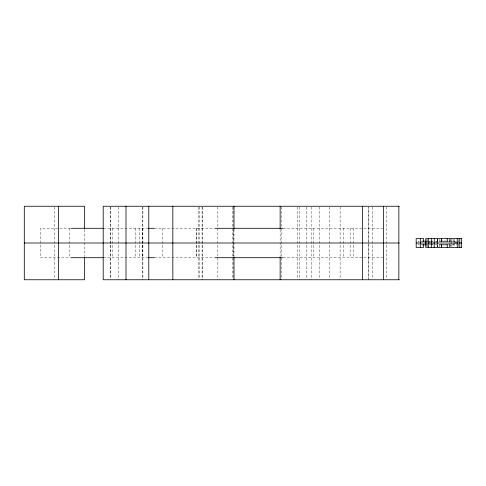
<?xml version="1.0" encoding="UTF-8"?>
<svg xmlns="http://www.w3.org/2000/svg" width="486" height="486" viewBox="0 0 486 486"><rect width="100%" height="100%" fill="white"/><g stroke="black" fill="none" stroke-linecap="round" stroke-linejoin="round"><path stroke-width="0.36" stroke-dasharray="2.43 1.82" d="M70.573 228.299L40.405 228.299L40.405 257.702L70.889 257.702M103.567 228.299L147.787 228.299M154.603 228.299L215.413 228.299M283.004 228.299L382.737 228.299M419.351 241.214L418.13 241.214L418.13 244.786L419.351 244.786M426.629 241.214L428.84 241.214M428.938 241.214L430.244 241.214M430.894 241.214L432.917 241.214L432.959 244.786L430.894 244.786M434.855 241.214L438.852 241.214M448.207 241.214L456.603 241.214M458.067 241.214L458.754 241.214M425.347 244.786L428.84 244.786M428.938 244.786L430.541 244.786M434.855 244.786L439.198 244.786M447.655 244.786L456.773 244.786M458.067 244.786L458.754 244.786M103.567 257.702L148.151 257.702M154.603 257.702L215.413 257.702M283.004 257.702L382.737 257.702M458.48 239.282L458.48 243.741M458.48 244.488L458.48 246.718M456.178 241.214L456.178 244.786M455.74 241.214L455.74 244.786M454.914 241.214L454.914 244.786M454.525 239.282L454.525 242.259M454.525 243L454.525 246.718M453.231 239.282L453.231 242.259M453.231 243L453.231 246.718M451.986 239.282L451.986 243.741M451.986 244.488L451.986 246.718M451.324 241.214L451.324 244.786M451.008 239.282L451.008 247.465M450.461 239.282L450.461 243.741M450.461 244.488L450.461 246.718M449.611 239.282L449.611 243.741M449.611 244.488L449.611 247.465M449.343 239.282L449.343 243.741M449.343 244.488L449.343 246.718M439.678 239.282L439.678 240.77M439.678 245.23L439.678 247.465M437.485 239.282L437.485 243.741M437.485 244.488L437.485 246.718M437.345 239.282L437.345 243.741M437.345 244.488L437.345 246.718M437.06 241.214L437.06 244.786M437.054 241.214L437.054 244.786M429.636 241.214L429.636 244.786M427.631 239.282L427.631 243.741M427.631 244.488L427.631 247.465M426.848 241.214L426.848 244.786M426.672 239.282L426.641 243.741M426.641 244.488L426.672 246.718M386.668 207L386.668 279.754M372.701 207L372.701 279M353.735 228.299L353.735 257.702M350.139 228.299L350.139 257.702M343.31 228.299L343.31 257.702M340.127 207L340.127 279M329.459 207L329.459 279M319.235 207L319.235 279M313.743 228.299L313.743 257.702M311.149 207L311.186 279.754M306.654 207L306.654 279M299.649 207L299.649 279.754M297.438 207L297.438 279M281.479 207L281.479 279.754M280.143 229.738L280.143 256.262M233.985 229.738L233.985 256.262M233.754 229.738L233.754 256.262M233.28 207L233.28 279.754M232.357 207L232.357 279M217.85 207L217.85 279.754M202.322 207L202.322 279.754M202.091 207L202.091 279.754M199.807 207L199.807 279M198.646 207L198.646 279M196.301 228.299L196.301 257.702M196.235 228.299L196.235 257.702M162.512 228.299L162.512 257.702M142.878 207L142.878 279.754M142.641 207L142.641 279.754M142.605 228.299L142.605 257.702M139.549 228.299L139.549 257.702M135.175 228.299L135.175 257.702M118.645 207L118.645 279.754M112.211 228.299L112.211 257.702M110.747 207L110.747 279M110.51 207L110.51 279M84.521 229.738L84.521 256.262M69.729 228.299L69.729 257.702M54.298 207L54.298 279M437.789 243.741L437.789 239.282L437.765 243.741M437.789 247.465L437.789 244.488L437.765 247.465M368.619 279.754L368.619 207L368.613 279.754"/><path stroke-width="0.73" d="M399.213 206.246L103.202 206.246L103.202 279.754L399.213 279.754M71.29 228.299L103.597 228.299M148.437 228.299L154.366 228.299M215.413 228.299L282.67 228.299M461.7 238.535L425.754 238.535L425.754 247.465L461.7 247.465M421.617 241.214L426.155 241.214M430.863 241.214L432.261 241.214M439.198 241.214L447.284 241.214M24.3 243L399.213 243M416.174 243L461.7 243M421.617 244.786L426.155 244.786M430.863 244.786L432.261 244.786M439.198 244.786L447.284 244.786M71.29 257.702L103.597 257.702M148.437 257.702L154.366 257.702M215.413 257.702L282.67 257.702M461.657 238.535L461.657 247.465M459.792 238.535L459.792 247.465M457.253 238.535L457.253 247.465M447.242 238.535L447.242 241.512M447.242 244.488L447.242 247.465M441.634 238.535L441.634 241.512M441.634 244.488L441.634 247.465M441.549 238.535L441.549 241.512M441.549 244.488L441.549 247.465M434.211 238.535L434.211 247.465M431.289 238.535L431.289 247.465M428.524 238.535L428.524 247.465M423.488 241.512L423.488 238.535L416.174 238.535L416.174 247.465L423.488 247.465L423.488 244.488M420.323 238.535L420.323 247.465M398.848 206.246L398.848 279.754M383.484 206.246L383.484 279.754M362.592 206.246L362.592 279.754M280.143 206.246L280.143 228.979M280.143 257.021L280.143 279.754M233.985 206.246L233.985 228.979M233.985 257.021L233.985 279.754M172.834 206.246L172.834 279.754M148.783 206.246L148.783 279.754M125.996 206.246L125.996 279.754M84.521 228.979L84.521 206.246L24.3 206.246L24.3 279.754L84.521 279.754L84.521 257.021M58.484 206.246L58.484 279.754"/></g></svg>
